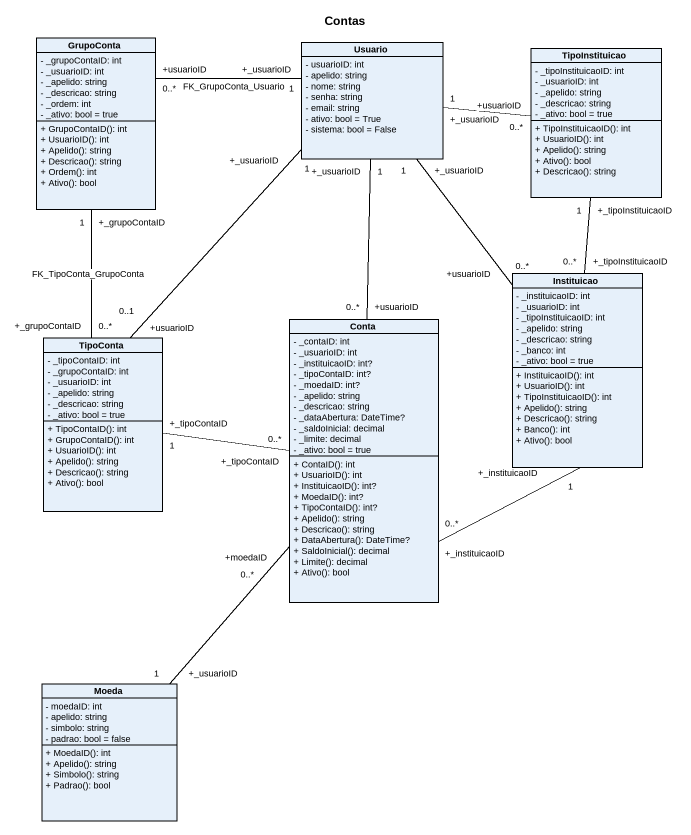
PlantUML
@startuml
title Contas
hide circle
hide empty members
skinparam classAttributeIconSize 0
class GrupoConta {
  - _grupoContaID: int
  - _usuarioID: int
  - _apelido: string
  - _descricao: string
  - _ordem: int
  - _ativo: bool = true
  + GrupoContaID(): int
  + UsuarioID(): int
  + Apelido(): string
  + Descricao(): string
  + Ordem(): int
  + Ativo(): bool
}
class Usuario {
  - usuarioID: int
  - apelido: string
  - nome: string
  - senha: string
  - email: string
  - ativo: bool = True
  - sistema: bool = False
}
class TipoInstituicao {
  - _tipoInstituicaoID: int
  - _usuarioID: int
  - _apelido: string
  - _descricao: string
  - _ativo: bool = true
  + TipoInstituicaoID(): int
  + UsuarioID(): int
  + Apelido(): string
  + Ativo(): bool
  + Descricao(): string
}
class Instituicao {
  - _instituicaoID: int
  - _usuarioID: int
  - _tipoInstituicaoID: int
  - _apelido: string
  - _descricao: string
  - _banco: int
  - _ativo: bool = true
  + InstituicaoID(): int
  + UsuarioID(): int
  + TipoInstituicaoID(): int
  + Apelido(): string
  + Descricao(): string
  + Banco(): int
  + Ativo(): bool
}
class TipoConta {
  - _tipoContaID: int
  - _grupoContaID: int
  - _usuarioID: int
  - _apelido: string
  - _descricao: string
  - _ativo: bool = true
  + TipoContaID(): int
  + GrupoContaID(): int
  + UsuarioID(): int
  + Apelido(): string
  + Descricao(): string
  + Ativo(): bool
}
class Conta {
  - _contaID: int
  - _usuarioID: int
  - _instituicaoID: int?
  - _tipoContaID: int?
  - _moedaID: int?
  - _apelido: string
  - _descricao: string
  - _dataAbertura: DateTime?
  - _saldoInicial: decimal
  - _limite: decimal
  - _ativo: bool = true
  + ContaID(): int
  + UsuarioID(): int
  + InstituicaoID(): int?
  + MoedaID(): int?
  + TipoContaID(): int?
  + Apelido(): string
  + Descricao(): string
  + DataAbertura(): DateTime?
  + SaldoInicial(): decimal
  + Limite(): decimal
  + Ativo(): bool
}
class Moeda {
  - moedaID: int
  - apelido: string
  - simbolo: string
  - padrao: bool = false
  + MoedaID(): int
  + Apelido(): string
  + Simbolo(): string
  + Padrao(): bool
}
GrupoConta "+usuarioID\n0..*" -right- "+_usuarioID\n1" Usuario : FK_GrupoConta_Usuario
TipoInstituicao "+usuarioID\n0..*" -left- "+_usuarioID\n1" Usuario
Instituicao "+usuarioID\n0..*" -up- "+_usuarioID\n1" Usuario
Instituicao "+_tipoInstituicaoID\n0..*" -up- "+_tipoInstituicaoID\n1" TipoInstituicao
TipoConta "+_grupoContaID\n0..*" -up- "+_grupoContaID\n1" GrupoConta : FK_TipoConta_GrupoConta
TipoConta "+usuarioID\n0..1" -up- "+_usuarioID\n1" Usuario
Conta "+usuarioID\n0..*" -up- "+_usuarioID\n1" Usuario
Conta "+_instituicaoID\n0..*" -right- "+_instituicaoID\n1" Instituicao
Conta "+_tipoContaID\n0..*" -left- "+_tipoContaID\n1" TipoConta
Conta "+moedaID\n0..*" -- "+_usuarioID\n1" Moeda
@enduml
